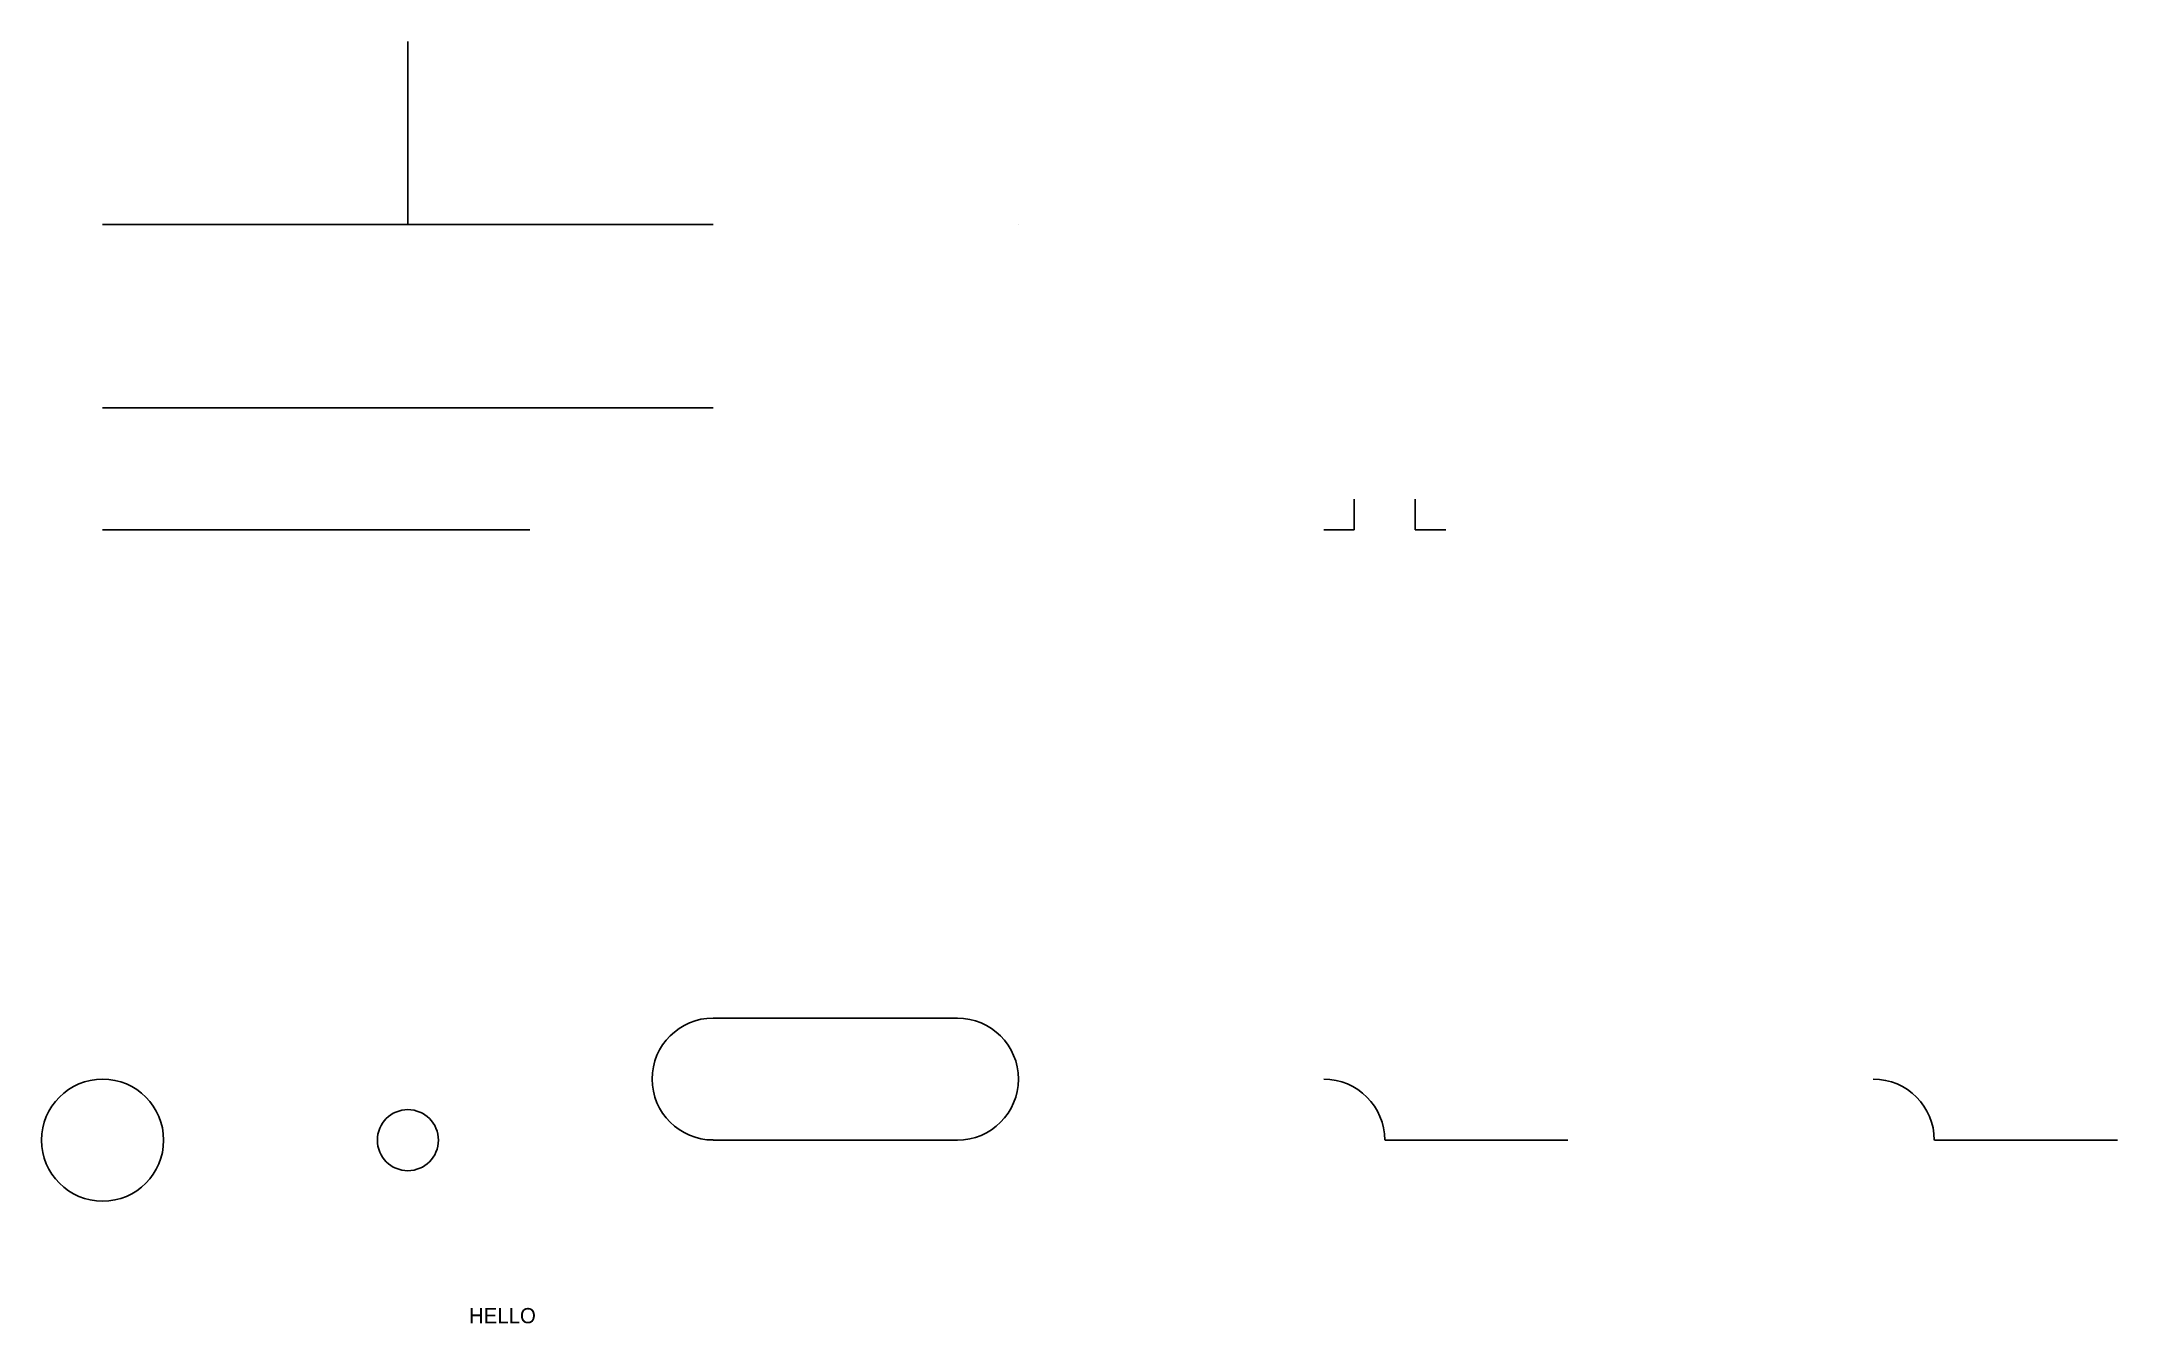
# Model space of a CAD drawing. Header units: millimetres. Extents: x -10 to 100000, y -30 to 100000.
# Drawn here: x -10 to 330, y -30 to 180 of the extents above; entities outside this region: 1.
import ezdxf

# ---------------------------------------------------------------- set-up
doc = ezdxf.new("R2010")
doc.units = ezdxf.units.MM
doc.layers.get('0').update_dxf_attribs({"linetype": 'CONTINUOUS'})
doc.layers.add('Walls', color=1, linetype='CONTINUOUS')

# ---------------------------------------------------------------- blocks, each defined once
blk = doc.blocks.new('B1')
for p, q in [((5, 0), (5, 5)), ((0, 0), (5, 0))]:
    blk.add_line(p, q)

msp = doc.modelspace()

# ---------------------------------------------------------------- linework, layer by layer
at = {"layer": 'Walls'}
for p, q in [((50, 150.05), (50, 180)), ((0, 150), (100, 150)), ((150, 150), (150.01, 150)), ((0, 120), (100, 120)), ((20, 120), (40, 120)), ((0, 100), (30, 100)), ((20, 100), (50, 100)), ((40, 100), (70, 100)), ((210.05, 0), (240, 0)), ((300.05, 0), (330, 0))]:
    msp.add_line(p, q, dxfattribs=at)
msp.add_lwpolyline([(100, 0), (140, 0, 1), (140, 20), (100, 20, 1), (100, 0.03)], format="xyb", dxfattribs=at)
for centre, radius in [((0, 0), 10), ((50, 0), 5), ((50, 0), 5)]:
    msp.add_circle(centre, radius, dxfattribs=at)
for centre in [(0, 0), (200, 0), (290, 0)]:
    msp.add_arc(centre, 10, 0, 90, dxfattribs=at)
msp.add_point((100000, 100000), dxfattribs=at)

# ---------------------------------------------------------------- block references
msp.add_blockref('B1', (200, 100), dxfattribs=at)
at = {"layer": 'Walls', "xscale": -1}
msp.add_blockref('B1', (220, 100), dxfattribs=at)

# ---------------------------------------------------------------- texts
at = {"layer": 'Walls'}
msp.add_text('HELLO', height=2.5, dxfattribs=at).set_placement((60, -30))
msp.add_text('HELLO', height=2.5, dxfattribs=at).set_placement((60, -30))

doc.saveas('drawing.dxf')
